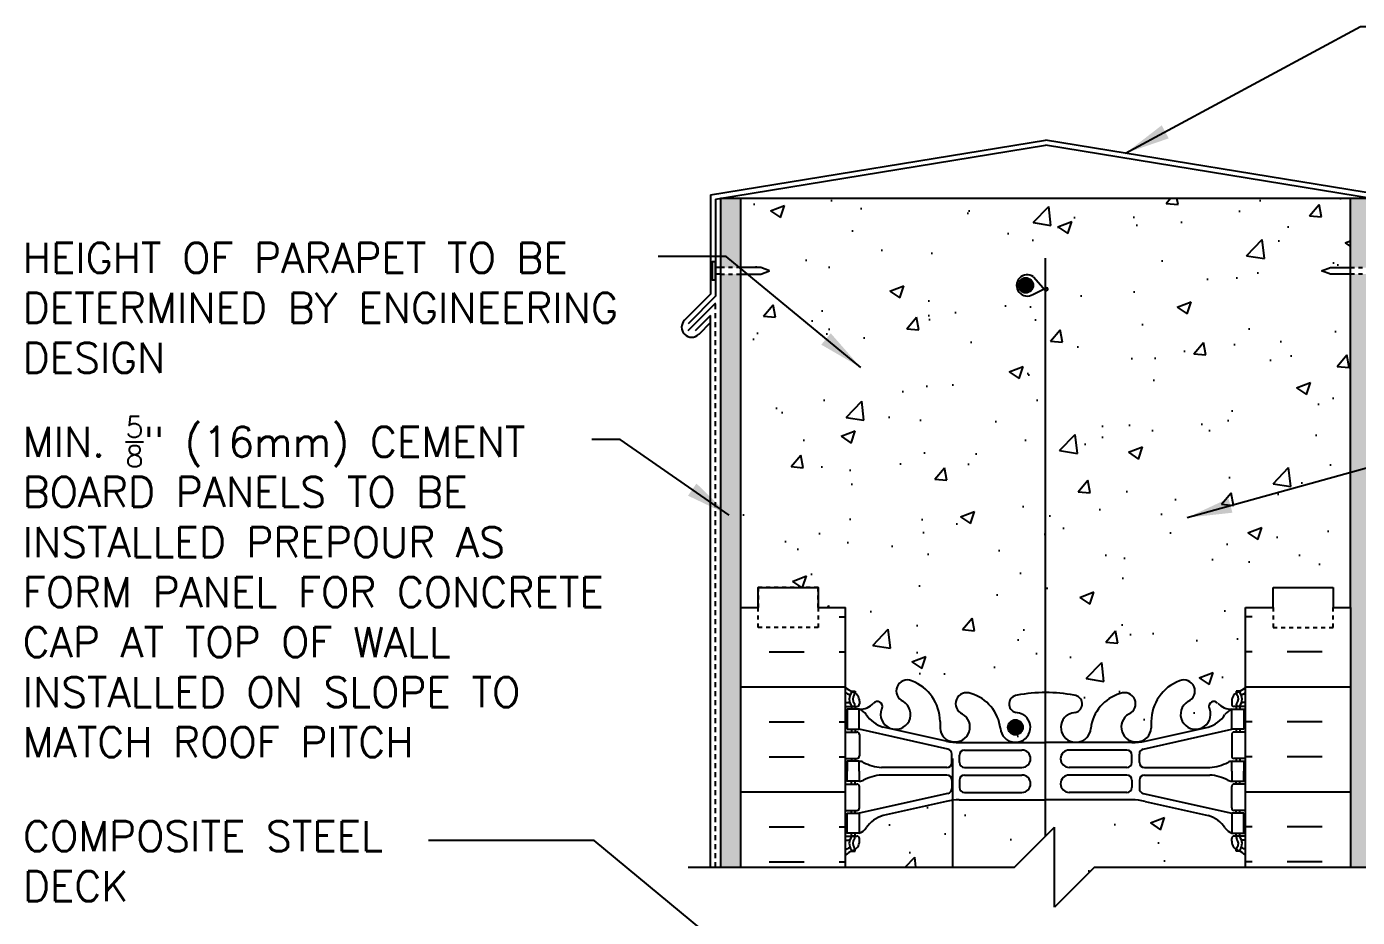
# Model space of a CAD drawing. Header units: inches. Extents: x 231.4 to 286, y 223.8 to 307.6.
# Drawn here: x 233.23 to 266.5, y 284.88 to 307.15 of the extents above; entities that cross this region are included whole.
import ezdxf

# ---------------------------------------------------------------- set-up
doc = ezdxf.new("R2010")
doc.units = ezdxf.units.IN
doc.header["$LTSCALE"] = 0.5
doc.header["$MEASUREMENT"] = 0
doc.linetypes.add('DASHED2', pattern=[0.375, 0.25, -0.125])
doc.linetypes.add('HIDDEN2', pattern=[0.1875, 0.125, -0.0625])
for name, color, linetype in [('HATCH', 12, 'Continuous'), ('line25', 2, 'Continuous'), ('LINE3', 3, 'Continuous'), ('LINE50', 5, 'Continuous'), ('LINE9', 9, 'Continuous'), ('TEXT', 4, 'Continuous'), ('Web_Edge', 9, 'Continuous')]:
    doc.layers.add(name, color=color, linetype=linetype)
doc.styles.add('DIM', font='romans.shx', dxfattribs={"width": 0.7})
doc.styles.add('ROMANS', font='romans.shx', dxfattribs={"height": 1.125})
doc.styles.get("Standard").update_dxf_attribs({"font": 'romans.shx', "height": 1.125})
doc.dimstyles.new('ext', dxfattribs={"dimscale": 12, "dimtxt": 0.09375, "dimasz": 0.09375, "dimexe": 0.09375, "dimexo": 0.0625, "dimgap": 0.0625, "dimtad": 0, "dimjust": 1, "dimdec": 1, "dimzin": 3, "dimdsep": 46, "dimlunit": 4, "dimtxsty": 'DIM', "dimcen": 0.09, "dimdle": 0.09375, "dimclrt": 4, "dimadec": 0, "dimazin": 0, "dimtfac": 1, "dimtdec": 1, "dimtmove": 2, "dimatfit": 3, "dimfxl": 1, "dimfrac": 2, "dimtolj": 1, "dimtzin": 0, "dimarcsym": 0})
doc.dimstyles.new('ext_12', dxfattribs={"dimscale": 12, "dimtxt": 0.09375, "dimasz": 0.09375, "dimexe": 0.09375, "dimexo": 0.0625, "dimgap": 0.0625, "dimtad": 1, "dimdec": 1, "dimzin": 3, "dimdsep": 46, "dimlunit": 4, "dimtxsty": 'DIM', "dimcen": 0.09, "dimdle": 0.09375, "dimclrt": 4, "dimadec": 0, "dimazin": 0, "dimtfac": 1, "dimtdec": 1, "dimtmove": 2, "dimatfit": 3, "dimfxl": 1, "dimfrac": 2, "dimtolj": 1, "dimtzin": 0, "dimarcsym": 0})

msp = doc.modelspace()

# ---------------------------------------------------------------- hatches: boundary and pattern name
at = {"layer": 'HATCH'}
h = msp.add_hatch(dxfattribs=at)
h.set_pattern_fill('AR-SAND', color=256, scale=0.25, style=0)
h.set_pattern_definition([(37.5, (250.86382, 291.85052), (-0.0157483, 0.481706), [0, -0.38, 0, -0.425, 0, -0.40625]), (7.5, (250.8638, 291.8505), (0.442444, 0.705537), [0, -0.205, 0, -0.3425, 0, -0.13125]), (327.5, (250.5563, 291.85052), (0.7785355, 0.001415), [0, -0.125, 0, -0.45, 0, -0.5875]), (317.5, (250.5563, 291.8505), (0.751532, 0.219419), [0, -0.0625, 0, -0.295, 0, -0.3375])])
h.paths.add_polyline_path([(251.081, 292.63), (251.081, 300.96), (251.081, 300.96), (250.581, 300.96), (250.581, 286.133), (251.081, 286.133)])
h.paths.add_polyline_path([(251.081, 302.857), (250.581, 302.857), (250.581, 301.123), (251.081, 301.123)])
h.paths.add_polyline_path([(251.081, 283.63), (250.581, 283.63), (250.581, 274.13), (251.081, 274.13)])
h.paths.add_polyline_path([(251.081, 255.073), (251.081, 254.786), (250.581, 254.786), (250.581, 272.63), (250.816, 272.63), (251.081, 272.63)])
h = msp.add_hatch(dxfattribs=at)
h.set_pattern_fill('AR-CONC', color=256, scale=0.5)
h.set_pattern_definition([(50, (0, 0), (3.5863, -0.31376), [0.375, -4.125]), (355, (0, 0), (-0.693757, 3.76096), [0.3, -3.3]), (100.4514, (0.299, -0.026), (2.892544, 3.4472), [0.3187, -3.50571]), (46.1842, (0, 1), (5.336207, -0.827596), [0.5625, -6.1875]), (96.6356, (0.4447, 0.931), (4.67331, 4.87059), [0.47805, -5.25857]), (351.1842, (0, 1), (4.67331, 4.87059), [0.45, -4.95]), (21, (0.5, 0.75), (2.984535, -2.013094), [0.375, -4.125]), (326, (0.5, 0.75), (1.216577, 3.62575), [0.3, -3.3]), (71.4514, (0.7487, 0.5822), (4.201112, 1.612656), [0.3187, -3.50571]), (37.5, (0, 0), (0.0607993, 1.6644693), [0, -3.26, 0, -3.35, 0, -3.3125]), (7.5, (0, 0), (1.315348, 1.9720586), [0, -1.91, 0, -3.185, 0, -1.2625]), (327.5, (-1.115, 0), (2.669112, -0.1127744), [0, -1.25, 0, -3.9, 0, -5.175]), (317.5, (-1.615, 0), (2.915931, 0.500525), [0, -1.625, 0, -2.59, 0, -3.675])])
h.paths.add_polyline_path([(265.83, 300.96), (265.607, 301.041), (265.831, 301.123), (266.331, 301.123), (266.331, 302.857), (251.081, 302.857), (251.081, 301.123), (251.582, 301.123), (251.806, 301.041), (251.582, 300.96), (251.081, 300.96), (251.081, 292.63), (251.519, 292.63), (251.519, 293.13), (253.019, 293.13), (253.019, 292.63), (253.706, 292.63), (253.706, 290.63, 0.088416), (253.852, 290.533), (253.942, 290.533), (253.942, 290.491, -0.249069), (254.052, 290.284), (254.052, 290.216, -0.414214), (253.99, 290.154), (253.942, 290.154), (253.942, 290.084), (254.047, 290.084, 0.231736), (254.405, 290.235, -0.8344), (254.617, 290.109), (254.605, 290.088, 2.155404), (255.143, 290.282, -1), (255.357, 290.794, -0.311223), (256.066, 289.778), (256.066, 289.613, 1.661382), (256.627, 289.965, -1), (256.84, 290.476, -0.30095), (257.576, 289.604, 1.661382), (258.138, 289.957, 0.055617), (257.958, 290.002, -0.843243), (257.993, 290.435, -0.047544), (258.706, 290.5, -0.047544), (259.42, 290.435, -0.843243), (259.455, 290.002, 0.055617), (259.275, 289.957, 1.661382), (259.836, 289.604, -0.30095), (260.573, 290.476, -1), (260.786, 289.965, 1.661382), (261.347, 289.613), (261.347, 289.778, -0.311223), (262.056, 290.794, -1), (262.269, 290.282, 2.155404), (262.808, 290.088), (262.796, 290.109, -0.834375), (263.008, 290.235, 0.23174), (263.365, 290.084), (263.47, 290.084), (263.47, 290.154), (263.423, 290.154, -0.414214), (263.36, 290.216), (263.36, 290.284, -0.249069), (263.47, 290.491), (263.47, 290.533), (263.56, 290.533, 0.08841), (263.706, 290.63), (263.706, 292.63), (264.394, 292.63), (264.394, 293.13), (265.894, 293.13), (265.894, 292.63), (266.331, 292.63), (266.331, 300.96)])
h.paths.add_polyline_path([(258.402, 300.896), (258.665, 300.593), (258.699, 300.61, -2.114532), (258.699, 300.553), (258.665, 300.593), (258.383, 300.449, -1.846412)], flags=16)
h.paths.add_polyline_path([(263.36, 286.851, -0.414214), (263.423, 286.914), (263.47, 286.914), (263.47, 286.984), (263.365, 286.984, -0.155529), (263.19, 287.118, 0.180914), (262.772, 287.429), (261.191, 287.782, 0.054974), (260.864, 287.818), (258.706, 287.818), (256.548, 287.818, 0.054974), (256.222, 287.782), (254.641, 287.429, 0.180914), (254.223, 287.118, -0.155529), (254.047, 286.984), (253.942, 286.984), (253.942, 286.914), (253.99, 286.914, -0.414214), (254.052, 286.851), (254.052, 286.784, -0.249069), (253.942, 286.577), (253.942, 286.535), (253.852, 286.535, 0.088416), (253.706, 286.438), (253.706, 286.133), (257.925, 286.133), (258.925, 287.133), (258.925, 285.133), (259.925, 286.133), (263.706, 286.133), (263.706, 286.438, 0.08841), (263.56, 286.535), (263.47, 286.535), (263.47, 286.577, -0.249069), (263.36, 286.784)])
h.paths.add_polyline_path([(263.706, 283.63), (259.925, 283.63), (258.925, 282.63), (258.925, 284.63), (257.925, 283.63), (253.706, 283.63), (253.706, 278.325, 0.088416), (253.852, 278.228), (253.942, 278.228), (253.942, 278.186, -0.249069), (254.052, 277.979), (254.052, 277.911, -0.414214), (253.99, 277.849), (253.942, 277.849), (253.942, 277.779), (254.047, 277.779, -0.155529), (254.223, 277.645, 0.180914), (254.641, 277.333), (256.222, 276.98, 0.054974), (256.548, 276.944), (258.706, 276.944), (260.864, 276.944, 0.054974), (261.191, 276.98), (262.772, 277.333, 0.180914), (263.19, 277.645, -0.155529), (263.365, 277.779), (263.47, 277.779), (263.47, 277.849), (263.423, 277.849, -0.414214), (263.36, 277.911), (263.36, 277.979, -0.249069), (263.47, 278.186), (263.47, 278.228), (263.56, 278.228, 0.08841), (263.706, 278.325)])
h.paths.add_polyline_path([(260.911, 274.13), (261.161, 274.13, -0.414214), (261.411, 273.88), (261.411, 272.88, 0.414214), (261.661, 272.63), (261.725, 272.63), (261.725, 274.13), (261.768, 274.13, -0.229794), (261.347, 274.985), (261.347, 275.15, 1.661382), (260.786, 274.797, -1), (260.573, 274.286, -0.30095), (259.836, 275.159, 1.661382), (259.275, 274.806, 0.055617), (259.455, 274.76, -0.843243), (259.42, 274.328, -0.047544), (258.706, 274.263, -0.047544), (257.993, 274.328, -0.843243), (257.958, 274.76, 0.055617), (258.138, 274.806, 1.661382), (257.576, 275.159, -0.30095), (256.84, 274.286, -1), (256.627, 274.797, 1.661382), (256.066, 275.15), (256.066, 274.985, -0.229794), (255.645, 274.13), (255.687, 274.13), (255.687, 272.63), (255.752, 272.63, 0.414214), (256.002, 272.88), (256.002, 273.88, -0.414214), (256.252, 274.13), (256.502, 274.13), (256.502, 272.219, -0.115998), (256.62, 272.113, -0.520567), (257.473, 272.113, -0.520567), (258.461, 272.113, -0.520567), (259.249, 272.113, -0.520567), (260.134, 272.113, -0.506879), (260.911, 272.13)])
h.paths.add_polyline_path([(254.605, 274.675), (254.617, 274.653, -0.834375), (254.405, 274.528, 0.23174), (254.047, 274.679), (253.942, 274.679), (253.942, 274.609), (253.99, 274.609, -0.414214), (254.052, 274.546), (254.052, 274.479, -0.249069), (253.942, 274.272), (253.942, 274.23), (253.852, 274.23, 0.088416), (253.706, 274.133), (253.706, 274.13), (254.99, 274.13, -0.400391), (255.143, 274.48, 2.155404)])
h.paths.add_polyline_path([(263.47, 274.272, -0.249069), (263.36, 274.479), (263.36, 274.546, -0.414214), (263.423, 274.609), (263.47, 274.609), (263.47, 274.679), (263.365, 274.679, 0.231736), (263.008, 274.528, -0.8344), (262.796, 274.653), (262.808, 274.675, 2.155404), (262.269, 274.48, -0.400391), (262.423, 274.13), (263.706, 274.13), (263.706, 274.133, 0.08841), (263.56, 274.23), (263.47, 274.23)])
h.paths.add_polyline_path([(261.675, 272.13), (260.911, 272.13, 0.506879), (260.134, 272.113, 0.520567), (259.249, 272.113, 0.520567), (258.461, 272.113, 0.520567), (257.473, 272.113, 0.520567), (256.62, 272.113, 0.115998), (256.502, 272.219), (256.502, 272.13), (255.738, 272.13), (255.738, 270.054, -0.200322), (256.066, 269.28), (256.066, 269.115, 1.661382), (256.627, 269.468, -1), (256.84, 269.979, -0.30095), (257.576, 269.107, 1.661382), (258.138, 269.459, 0.055617), (257.958, 269.505, -0.843243), (257.993, 269.937, -0.047544), (258.706, 270.002, -0.047544), (259.42, 269.937, -0.843243), (259.455, 269.505, 0.055617), (259.275, 269.459, 1.661382), (259.836, 269.107, -0.30095), (260.573, 269.979, -1), (260.786, 269.468, 1.661382), (261.347, 269.115), (261.347, 269.28, -0.20032), (261.675, 270.054)])
h.paths.add_polyline_path([(255.238, 272.13), (253.738, 272.13), (253.738, 270.63), (253.706, 270.63), (253.706, 270.133, 0.088416), (253.852, 270.035), (253.942, 270.035), (253.942, 269.994, -0.249069), (254.052, 269.786), (254.052, 269.719, -0.414214), (253.99, 269.656), (253.942, 269.656), (253.942, 269.586), (254.047, 269.586, 0.231736), (254.405, 269.737, -0.8344), (254.617, 269.612), (254.605, 269.591, 0.831445), (255.238, 269.212), (255.238, 269.708, 0.081597), (255.143, 269.785, -0.800445), (255.238, 270.317)])
h.paths.add_polyline_path([(263.706, 270.63), (263.675, 270.63), (263.675, 272.13), (262.175, 272.13), (262.175, 270.317, -0.800457), (262.269, 269.785, 0.081606), (262.175, 269.708), (262.175, 269.212, 0.831459), (262.808, 269.591), (262.796, 269.612, -0.834375), (263.008, 269.737, 0.23174), (263.365, 269.586), (263.47, 269.586), (263.47, 269.656), (263.423, 269.656, -0.414214), (263.36, 269.719), (263.36, 269.786, -0.249069), (263.47, 269.994), (263.47, 270.035), (263.56, 270.035, 0.08841), (263.706, 270.133)])
h.paths.add_polyline_path([(263.706, 265.94, 0.08841), (263.56, 266.038), (263.47, 266.038), (263.47, 266.079, -0.249069), (263.36, 266.286), (263.36, 266.354, -0.414214), (263.423, 266.416), (263.47, 266.416), (263.47, 266.486), (263.365, 266.486, -0.155529), (263.19, 266.62, 0.180914), (262.772, 266.932), (261.191, 267.285, 0.054974), (260.864, 267.321), (258.706, 267.321), (256.548, 267.321, 0.054974), (256.222, 267.285), (254.641, 266.932, 0.180914), (254.223, 266.62, -0.155529), (254.047, 266.486), (253.942, 266.486), (253.942, 266.416), (253.99, 266.416, -0.414214), (254.052, 266.354), (254.052, 266.286, -0.249069), (253.942, 266.079), (253.942, 266.038), (253.852, 266.038, 0.088416), (253.706, 265.94), (253.706, 260.325, 0.088416), (253.852, 260.228), (253.942, 260.228), (253.942, 260.186, -0.249069), (254.052, 259.979), (254.052, 259.911, -0.414214), (253.99, 259.849), (253.942, 259.849), (253.942, 259.779), (254.047, 259.779, -0.155529), (254.223, 259.645, 0.180914), (254.641, 259.333), (256.222, 258.98, 0.054974), (256.548, 258.944), (258.706, 258.944), (260.864, 258.944, 0.054974), (261.191, 258.98), (262.772, 259.333, 0.180914), (263.19, 259.645, -0.155529), (263.365, 259.779), (263.47, 259.779), (263.47, 259.849), (263.423, 259.849, -0.414214), (263.36, 259.911), (263.36, 259.979, -0.249069), (263.47, 260.186), (263.47, 260.228), (263.56, 260.228, 0.08841), (263.706, 260.325)])
h.paths.add_polyline_path([(263.706, 255.845), (263.706, 256.133, 0.08841), (263.56, 256.23), (263.47, 256.23), (263.47, 256.272, -0.249069), (263.36, 256.479), (263.36, 256.546, -0.414214), (263.423, 256.609), (263.47, 256.609), (263.47, 256.679), (263.365, 256.679, 0.231736), (263.008, 256.528, -0.8344), (262.796, 256.653), (262.808, 256.675, 2.155404), (262.269, 256.48, -1), (262.056, 255.969, -0.311223), (261.347, 256.985), (261.347, 257.15, 1.661382), (260.786, 256.797, -1), (260.573, 256.286, -0.30095), (259.836, 257.159, 1.661382), (259.275, 256.806, 0.055617), (259.455, 256.76, -0.843243), (259.42, 256.328, -0.047544), (258.706, 256.263, -0.047544), (257.993, 256.328, -0.843243), (257.958, 256.76, 0.055617), (258.138, 256.806, 1.661382), (257.576, 257.159, -0.30095), (256.84, 256.286, -1), (256.627, 256.797, 1.661382), (256.066, 257.15), (256.066, 256.985, -0.311223), (255.357, 255.969, -1), (255.143, 256.48, 2.155404), (254.605, 256.675), (254.617, 256.653, -0.834375), (254.405, 256.528, 0.23174), (254.047, 256.679), (253.942, 256.679), (253.942, 256.609), (253.99, 256.609, -0.414214), (254.052, 256.546), (254.052, 256.479, -0.249069), (253.942, 256.272), (253.942, 256.23), (253.852, 256.23, 0.088416), (253.706, 256.133), (253.706, 255.845), (253.706, 253.036), (255.321, 253.036), (255.321, 253.315), (255.548, 253.315), (255.548, 252.786), (255.548, 252.258), (255.447, 252.258, -0.286808), (256.066, 251.28), (256.066, 251.115, 1.661382), (256.627, 251.468, -1), (256.84, 251.979, -0.30095), (257.576, 251.107, 1.661382), (258.138, 251.459, 0.055617), (257.958, 251.505, -0.843243), (257.993, 251.937, -0.047544), (258.706, 252.002, -0.047544), (259.42, 251.937, -0.843243), (259.455, 251.505, 0.055617), (259.275, 251.459, 1.661382), (259.836, 251.107, -0.30095), (260.573, 251.979, -1), (260.786, 251.468, 1.661382), (261.347, 251.115), (261.347, 251.28, -0.286808), (261.966, 252.258), (261.865, 252.258), (261.865, 252.786), (261.865, 253.315), (262.092, 253.315), (262.092, 253.036), (263.706, 253.036)])
h.paths.add_polyline_path([(263.706, 252.536), (262.092, 252.536), (262.092, 252.308, -0.933253), (262.269, 251.785, 2.155404), (262.808, 251.591), (262.796, 251.612, -0.834375), (263.008, 251.737, 0.23174), (263.365, 251.586), (263.47, 251.586), (263.47, 251.656), (263.423, 251.656, -0.414214), (263.36, 251.719), (263.36, 251.786, -0.249069), (263.47, 251.994), (263.47, 252.035), (263.56, 252.035, 0.08841), (263.706, 252.133)], flags=17)
h.paths.add_polyline_path([(255.321, 252.308), (255.321, 252.536), (253.706, 252.536), (253.706, 252.133, 0.088416), (253.852, 252.035), (253.942, 252.035), (253.942, 251.994, -0.249069), (254.052, 251.786), (254.052, 251.719, -0.414214), (253.99, 251.656), (253.942, 251.656), (253.942, 251.586), (254.047, 251.586, 0.231736), (254.405, 251.737, -0.8344), (254.617, 251.612), (254.605, 251.591, 2.155404), (255.143, 251.785, -0.933238)], flags=17)
h.paths.add_polyline_path([(253.706, 255.845), (251.081, 254.786), (251.081, 253.036), (253.706, 253.036)])
h.paths.add_polyline_path([(253.706, 252.536), (251.081, 252.536), (251.081, 250.786), (253.706, 249.728)])
h.paths.add_polyline_path([(266.331, 254.786), (263.706, 255.845), (263.706, 253.036), (266.331, 253.036)])
h.paths.add_polyline_path([(266.331, 252.536), (263.706, 252.536), (263.706, 249.728), (266.331, 250.786)])
h.paths.add_polyline_path([(263.706, 247.94, 0.08841), (263.56, 248.038), (263.47, 248.038), (263.47, 248.079, -0.249069), (263.36, 248.286), (263.36, 248.354, -0.414214), (263.423, 248.416), (263.47, 248.416), (263.47, 248.486), (263.365, 248.486, -0.155529), (263.19, 248.62, 0.180914), (262.772, 248.932), (261.191, 249.285, 0.054974), (260.864, 249.321), (258.706, 249.321), (256.548, 249.321, 0.054974), (256.222, 249.285), (254.641, 248.932, 0.180914), (254.223, 248.62, -0.155529), (254.047, 248.486), (253.942, 248.486), (253.942, 248.416), (253.99, 248.416, -0.414214), (254.052, 248.354), (254.052, 248.286, -0.249069), (253.942, 248.079), (253.942, 248.038), (253.852, 248.038, 0.088416), (253.706, 247.94), (253.706, 245.073), (257.706, 245.073), (258.706, 246.073), (258.706, 245.073), (258.706, 244.073), (259.706, 245.073), (263.706, 245.073)])
h = msp.add_hatch(dxfattribs=at)
h.set_pattern_fill('AR-SAND', color=256, scale=0.25, style=0)
h.set_pattern_definition([(37.5, (266.56853, 301.7748), (-0.0157483, 0.481706), [0, -0.38, 0, -0.425, 0, -0.40625]), (7.5, (266.56853, 301.7748), (0.442444, 0.7055365), [0, -0.205, 0, -0.3425, 0, -0.13125]), (327.5, (266.26103, 301.7748), (0.7785355, 0.0014148), [0, -0.125, 0, -0.45, 0, -0.5875]), (317.5, (266.26103, 301.7748), (0.751532, 0.219419), [0, -0.0625, 0, -0.295, 0, -0.3375])])
h.paths.add_polyline_path([(266.831, 302.857), (266.331, 302.857), (266.331, 301.123), (266.831, 301.123)])
h.paths.add_polyline_path([(266.831, 300.96), (266.331, 300.96), (266.331, 292.63), (266.331, 286.133), (266.831, 286.133)])
h.paths.add_polyline_path([(266.831, 283.63), (266.331, 283.63), (266.331, 274.13), (266.831, 274.13)])
h.paths.add_polyline_path([(266.331, 255.073), (266.331, 254.786), (266.831, 254.786), (266.831, 272.63), (266.597, 272.63), (266.331, 272.63)])
h = msp.add_hatch(dxfattribs=at)
h.set_pattern_fill('INSUL', color=256, scale=7, style=0)
h.set_pattern_definition([(0, (-2672.4552, 689.6396), (0, -2.625), []), (0, (-2672.4552, 688.7646), (0, -2.625), [0.875, -0.875]), (0, (-2672.4552, 687.8896), (0, -2.625), [0.875, -0.875])])
h.paths.add_polyline_path([(251.081, 286.13), (253.706, 286.13), (253.706, 292.63), (253.019, 292.63), (253.019, 292.13), (251.519, 292.13), (251.519, 292.63), (251.081, 292.63)])
h = msp.add_hatch(dxfattribs=at)
h.set_pattern_fill('INSUL', color=256, scale=7, style=0)
h.set_pattern_definition([(180, (3189.868, 689.6396), (0, -2.625), []), (180, (3189.868, 688.7646), (0, -2.625), [0.875, -0.875]), (180, (3189.868, 687.8896), (0, -2.625), [0.875, -0.875])])
h.paths.add_polyline_path([(263.706, 286.13), (266.331, 286.13), (266.331, 292.63), (265.894, 292.63), (265.894, 292.13), (264.394, 292.13), (264.394, 292.63), (263.706, 292.63)])
at = {"layer": 'LINE3'}
msp.add_hatch(color=256, dxfattribs=at).paths.add_polyline_path([(258.397, 300.68, 1), (258.022, 300.68, 1)])
h = msp.add_hatch(color=256, dxfattribs=at)
h.paths.add_polyline_path([(258.135, 289.666, 0.831395), (257.766, 289.666)])
h.paths.add_polyline_path([(258.138, 289.632, 0.045935), (258.135, 289.666), (257.766, 289.666, 0.045935), (257.763, 289.632, 1)])

# ---------------------------------------------------------------- linework, layer by layer
at = {"layer": 'HATCH', "color": 6}
for p, q in [((250.331, 302.942), (258.706, 304.31)), ((267.081, 302.942), (258.706, 304.31)), ((250.331, 302.942), (250.331, 300.46)), ((250.331, 300.46), (249.68, 299.808)), ((250.331, 299.93), (249.945, 299.543)), ((250.331, 299.753), (250.033, 299.455))]:
    msp.add_line(p, q, dxfattribs=at)
at = {"layer": 'HATCH'}
for p, q in [((250.456, 302.836), (258.706, 304.183)), ((266.956, 302.836), (258.706, 304.183)), ((250.456, 302.836), (250.456, 300.408)), ((250.581, 301.123), (250.456, 301.123)), ((250.581, 300.96), (250.456, 300.96)), ((250.456, 300.232), (249.765, 299.541)), ((250.456, 300.408), (249.768, 299.72)), ((250.331, 286.133), (250.331, 299.93))]:
    msp.add_line(p, q, dxfattribs=at)
at = {"layer": 'HATCH', "linetype": 'HIDDEN2'}
for p, q in [((251.081, 301.123), (250.581, 301.123)), ((266.331, 301.123), (266.831, 301.123)), ((250.581, 300.96), (251.081, 300.96)), ((266.831, 300.96), (266.331, 300.96))]:
    msp.add_line(p, q, dxfattribs=at)
at = {"layer": 'HATCH', "linetype": 'Continuous'}
for p, q in [((251.582, 301.123), (251.081, 301.123)), ((251.806, 301.041), (251.582, 301.123)), ((265.607, 301.041), (265.831, 301.123)), ((265.831, 301.123), (266.331, 301.123)), ((251.081, 300.96), (251.582, 300.96)), ((251.582, 300.96), (251.806, 301.041)), ((265.83, 300.96), (265.607, 301.041)), ((266.331, 300.96), (265.83, 300.96))]:
    msp.add_line(p, q, dxfattribs=at)
at = {"layer": 'HATCH'}
msp.add_lwpolyline([(250.456, 300.814), (250.456, 301.269), (250.372, 301.269), (250.372, 300.814)], close=True, dxfattribs=at)
at = {"layer": 'HATCH', "color": 6}
msp.add_arc((249.856, 299.632), 0.25, 135, 315, dxfattribs=at)
at = {"layer": 'line25'}
for p, q in [((251.081, 302.857), (251.081, 292.63)), ((251.081, 302.857), (266.331, 302.857)), ((266.331, 292.63), (266.331, 302.857)), ((258.402, 300.896), (258.699, 300.553)), ((258.387, 300.451), (258.699, 300.61)), ((253.706, 286.133), (253.706, 292.63)), ((263.706, 286.133), (263.706, 292.63))]:
    msp.add_line(p, q, dxfattribs=at)
for centre, radius, start, end in [((258.247, 300.679), 0.267, 54.3831, 302.2172), ((258.723, 300.582), 0.0369, 230.6206, 129.3794)]:
    msp.add_arc(centre, radius, start, end, dxfattribs=at)
at = {"layer": 'LINE3'}
for p, q in [((258.699, 286.907), (258.699, 301.357)), ((256.389, 286.13), (256.389, 288.85))]:
    msp.add_line(p, q, dxfattribs=at)
for centre in [(258.209, 300.68), (257.95, 289.632)]:
    msp.add_circle(centre, 0.188, dxfattribs=at)
at = {"layer": 'LINE50', "color": 9, "linetype": 'DASHED2'}
msp.add_line((250.456, 286.133), (250.456, 300.232), dxfattribs=at)
at = {"layer": 'LINE50'}
for p, q in [((264.394, 292.63), (264.394, 293.13)), ((264.394, 293.13), (265.894, 293.13)), ((265.894, 293.13), (265.894, 292.63)), ((251.081, 292.63), (251.081, 286.133)), ((263.706, 292.63), (264.394, 292.63)), ((263.706, 292.63), (264.394, 292.63)), ((265.894, 292.63), (266.331, 292.63)), ((265.894, 292.63), (266.331, 292.63)), ((266.331, 292.63), (266.331, 286.133))]:
    msp.add_line(p, q, dxfattribs=at)
msp.add_lwpolyline([(251.081, 292.63), (251.519, 292.63), (251.519, 293.13), (253.019, 293.13), (253.019, 292.63), (253.706, 292.63)], dxfattribs=at)
at = {"layer": 'LINE9'}
for p, q in [((250.581, 302.857), (250.581, 286.133)), ((250.581, 302.857), (251.081, 302.857)), ((266.331, 302.857), (266.831, 302.857)), ((257.925, 286.133), (258.925, 287.133)), ((258.925, 285.133), (258.925, 287.133)), ((249.769, 286.133), (257.925, 286.133)), ((259.925, 286.133), (258.925, 285.133)), ((259.925, 286.133), (268.081, 286.133))]:
    msp.add_line(p, q, dxfattribs=at)
at = {"layer": 'LINE9', "linetype": 'DASHED2', "ltscale": 0.15}
for p, q in [((264.394, 292.63), (264.394, 292.63)), ((264.394, 292.63), (264.394, 292.13)), ((265.894, 292.13), (265.894, 292.63)), ((265.894, 292.63), (265.894, 292.63)), ((264.394, 292.13), (265.894, 292.13))]:
    msp.add_line(p, q, dxfattribs=at)
for points in [[(253.019, 292.63), (253.019, 292.63), (253.019, 293.13), (251.519, 293.13), (251.519, 292.63), (251.519, 292.63)], [(264.394, 292.63), (264.394, 292.63), (264.394, 293.13), (265.894, 293.13), (265.894, 292.63), (265.894, 292.63)], [(253.019, 292.63), (253.019, 292.63), (253.019, 292.13), (251.519, 292.13), (251.519, 292.63), (251.519, 292.63)]]:
    msp.add_lwpolyline(points, dxfattribs=at)
at = {"layer": 'Web_Edge'}
for p, q in [((253.852, 290.533), (253.942, 290.533)), ((253.942, 290.533), (253.942, 290.491)), ((263.56, 290.533), (263.47, 290.533)), ((263.47, 290.533), (263.47, 290.491)), ((253.706, 290.254), (253.784, 290.254)), ((253.706, 290.154), (253.99, 290.154)), ((253.852, 290.154), (253.852, 290.084)), ((253.942, 290.154), (253.942, 290.084)), ((254.052, 290.284), (254.052, 290.216)), ((263.36, 290.284), (263.36, 290.216)), ((263.706, 290.154), (263.423, 290.154)), ((263.47, 290.154), (263.47, 290.084)), ((263.56, 290.154), (263.56, 290.084)), ((263.706, 290.254), (263.629, 290.254)), ((254.605, 290.088), (254.617, 290.109)), ((262.808, 290.088), (262.796, 290.109)), ((253.706, 289.514), (253.99, 289.514)), ((253.852, 289.584), (253.852, 289.514)), ((253.942, 289.584), (253.942, 289.514)), ((256.265, 289.087), (254.047, 289.584)), ((256.222, 289.286), (254.641, 289.639)), ((256.066, 289.778), (256.066, 289.613)), ((261.148, 289.087), (263.365, 289.584)), ((261.191, 289.286), (262.772, 289.639)), ((261.347, 289.778), (261.347, 289.613)), ((263.706, 289.514), (263.423, 289.514)), ((263.47, 289.584), (263.47, 289.514)), ((263.56, 289.584), (263.56, 289.514)), ((254.052, 289.451), (254.052, 288.916)), ((256.548, 289.25), (258.706, 289.25)), ((260.864, 289.25), (258.706, 289.25)), ((263.36, 289.451), (263.36, 288.916)), ((253.706, 288.854), (253.99, 288.854)), ((253.852, 288.854), (253.852, 288.784)), ((253.942, 288.854), (253.942, 288.784)), ((256.363, 288.753), (256.363, 288.965)), ((256.55, 288.754), (256.55, 288.938)), ((256.675, 289.063), (258.115, 289.063)), ((260.738, 289.063), (259.298, 289.063)), ((260.863, 288.754), (260.863, 288.938)), ((261.05, 288.753), (261.05, 288.965)), ((263.706, 288.854), (263.423, 288.854)), ((263.47, 288.854), (263.47, 288.784)), ((263.56, 288.854), (263.56, 288.784)), ((256.238, 288.628), (254.6, 288.628)), ((256.675, 288.629), (258.115, 288.629)), ((260.738, 288.629), (259.298, 288.629)), ((261.175, 288.628), (262.813, 288.628)), ((253.706, 288.214), (253.99, 288.214)), ((253.852, 288.214), (253.852, 288.284)), ((253.942, 288.214), (253.942, 288.284)), ((254.052, 287.616), (254.052, 288.151)), ((256.238, 288.44), (254.6, 288.44)), ((256.363, 288.315), (256.363, 288.103)), ((256.55, 288.314), (256.55, 288.13)), ((256.675, 288.439), (258.115, 288.439)), ((260.738, 288.439), (259.298, 288.439)), ((260.863, 288.314), (260.863, 288.13)), ((261.05, 288.315), (261.05, 288.103)), ((261.175, 288.44), (262.813, 288.44)), ((263.36, 287.616), (263.36, 288.151)), ((263.706, 288.214), (263.423, 288.214)), ((263.47, 288.214), (263.47, 288.284)), ((263.56, 288.214), (263.56, 288.284)), ((256.265, 287.981), (254.047, 287.484)), ((256.548, 287.818), (258.706, 287.818)), ((256.675, 288.005), (258.115, 288.005)), ((260.864, 287.818), (258.706, 287.818)), ((260.738, 288.005), (259.298, 288.005)), ((261.148, 287.981), (263.365, 287.484)), ((253.706, 287.554), (253.99, 287.554)), ((253.852, 287.484), (253.852, 287.554)), ((253.942, 287.484), (253.942, 287.554)), ((256.222, 287.782), (254.641, 287.429)), ((261.191, 287.782), (262.772, 287.429)), ((263.706, 287.554), (263.423, 287.554)), ((263.47, 287.484), (263.47, 287.554)), ((263.56, 287.484), (263.56, 287.554)), ((253.706, 286.914), (253.99, 286.914)), ((253.706, 286.814), (253.784, 286.814)), ((253.852, 286.914), (253.852, 286.984)), ((253.942, 286.914), (253.942, 286.984)), ((254.052, 286.784), (254.052, 286.851)), ((263.36, 286.784), (263.36, 286.851)), ((263.706, 286.914), (263.423, 286.914)), ((263.47, 286.914), (263.47, 286.984)), ((263.56, 286.914), (263.56, 286.984)), ((263.706, 286.814), (263.629, 286.814)), ((253.852, 286.535), (253.942, 286.535)), ((253.942, 286.535), (253.942, 286.577)), ((263.47, 286.535), (263.47, 286.577)), ((263.56, 286.535), (263.47, 286.535))]:
    msp.add_line(p, q, dxfattribs=at)
for points in [[(253.747, 289.584), (254.047, 289.584), (254.047, 290.084), (253.747, 290.084)], [(263.665, 289.584), (263.365, 289.584), (263.365, 290.084), (263.665, 290.084)], [(253.747, 287.484), (254.047, 287.484), (254.047, 286.984), (253.747, 286.984)], [(263.665, 287.484), (263.365, 287.484), (263.365, 286.984), (263.665, 286.984)]]:
    msp.add_lwpolyline(points, close=True, dxfattribs=at)
for points in [[(254.047, 288.534), (254.047, 288.784), (253.747, 288.784), (253.747, 288.534)], [(254.047, 288.534), (254.047, 288.284), (253.747, 288.284), (253.747, 288.534)], [(263.365, 288.534), (263.365, 288.784), (263.665, 288.784), (263.665, 288.534)], [(263.365, 288.534), (263.365, 288.284), (263.665, 288.284), (263.665, 288.534)]]:
    msp.add_lwpolyline(points, dxfattribs=at)
for centre, radius, start, end in [((255.25, 290.538), 0.277, 67.32, 247.32), ((254.974, 289.771), 1.092, 0.3332, 69.4825), ((262.438, 289.771), 1.092, 110.5175, 179.6668), ((262.162, 290.538), 0.277, 292.68, 112.68), ((254.052, 290.991), 0.5, 226.2109, 250.5288), ((254.052, 290.991), 0.6, 234.7832, 245.0748), ((254.046, 290.338), 0.25, 140.1145, 222.4609), ((253.888, 290.469), 0.045, 321.448, 139.1879), ((253.802, 290.284), 0.25, 0, 70.5288), ((256.733, 290.221), 0.277, 67.32, 247.32), ((256.549, 289.484), 1.034, 6.6669, 73.6635), ((258.689, 286.722), 3.777, 89.7394, 100.6275), ((258.724, 286.722), 3.777, 79.3725, 90.2606), ((260.863, 289.484), 1.034, 106.3365, 173.3331), ((260.679, 290.221), 0.277, 292.68, 112.68), ((263.61, 290.284), 0.25, 109.4712, 180), ((263.524, 290.469), 0.045, 40.8121, 218.552), ((263.36, 290.991), 0.5, 289.4712, 313.7878), ((263.367, 290.338), 0.25, 317.5391, 39.8855), ((263.36, 290.991), 0.6, 294.9252, 305.2168), ((253.784, 290.274), 0.0196, 269.4032, 15.4901), ((253.79, 290.428), 0.021, 343.464, 63.9957), ((253.895, 290.2), 0.045, 222.4609, 42.4609), ((254.046, 290.338), 0.16, 140.0001, 222.4609), ((253.99, 290.216), 0.0625, 270, 0), ((254.072, 290.525), 0.441, 266.7976, 318.9873), ((254.499, 290.153), 0.125, 339.6243, 138.9873), ((254.956, 289.957), 0.375, 159.6243, 60.0685), ((258.012, 290.216), 0.22, 95.1835, 255.7396), ((259.4, 290.216), 0.22, 284.2604, 84.8165), ((262.456, 289.957), 0.375, 119.9315, 20.3757), ((262.913, 290.153), 0.125, 41.0127, 200.3757), ((263.341, 290.525), 0.441, 221.0127, 273.2024), ((263.423, 290.216), 0.0625, 180, 270), ((263.518, 290.2), 0.045, 137.5391, 317.5391), ((263.367, 290.338), 0.16, 317.5391, 39.9999), ((263.622, 290.428), 0.021, 116.0043, 196.536), ((263.628, 290.274), 0.0196, 164.5099, 270.5968), ((253.925, 289.741), 0.364, 34.9775, 70.3387), ((254.848, 290.353), 0.743, 212.7919, 253.8107), ((256.44, 289.64), 0.375, 184.2448, 60.0685), ((257.95, 289.632), 0.375, 184.2448, 60.0685), ((257.844, 289.176), 0.834, 69.3729, 82.1063), ((259.462, 289.632), 0.375, 119.9315, 355.7552), ((259.569, 289.176), 0.834, 97.8937, 110.6271), ((260.973, 289.64), 0.375, 119.9315, 355.7552), ((262.565, 290.353), 0.743, 286.1893, 327.2081), ((263.488, 289.741), 0.364, 109.6613, 145.0225), ((253.99, 289.451), 0.0625, 0, 90), ((263.423, 289.451), 0.0625, 90, 180), ((256.548, 290.75), 1.5, 257.4135, 270), ((260.864, 290.75), 1.5, 270, 282.5865), ((253.99, 288.916), 0.0625, 270, 0), ((256.238, 288.965), 0.125, 0, 77.3767), ((256.675, 288.938), 0.125, 90, 180), ((258.115, 288.846), 0.217, 270, 90), ((259.298, 288.846), 0.217, 90, 270), ((260.738, 288.938), 0.125, 0, 90), ((261.175, 288.965), 0.125, 102.6233, 180), ((263.423, 288.916), 0.0625, 180, 270), ((254.043, 288.565), 0.219, 60.4937, 88.92), ((254.689, 289.795), 1.17, 242.6365, 265.6505), ((256.238, 288.753), 0.125, 270, 0), ((256.675, 288.754), 0.125, 180, 270), ((260.738, 288.754), 0.125, 270, 360), ((261.175, 288.753), 0.125, 180, 270), ((262.724, 289.795), 1.17, 274.3495, 297.3635), ((263.37, 288.565), 0.219, 91.08, 119.5063), ((253.99, 288.151), 0.0625, 0, 90), ((254.043, 288.503), 0.219, 271.08, 299.5063), ((254.689, 287.273), 1.17, 94.3495, 117.3635), ((256.238, 288.315), 0.125, 0, 90), ((256.675, 288.314), 0.125, 90, 180), ((256.675, 288.13), 0.125, 180, 270), ((258.115, 288.222), 0.217, 270, 90), ((259.298, 288.222), 0.217, 90, 270), ((260.738, 288.314), 0.125, 0, 90), ((260.738, 288.13), 0.125, 270, 0), ((261.175, 288.315), 0.125, 90, 180), ((262.724, 287.273), 1.17, 62.6365, 85.6505), ((263.37, 288.503), 0.219, 240.4937, 268.92), ((263.423, 288.151), 0.0625, 90, 180), ((256.548, 286.318), 1.5, 90, 102.5865), ((256.238, 288.103), 0.125, 282.6233, 0), ((260.864, 286.318), 1.5, 77.4135, 90), ((261.175, 288.103), 0.125, 180, 257.3767), ((253.99, 287.616), 0.0625, 270, 0), ((263.423, 287.616), 0.0625, 180, 270), ((254.848, 286.715), 0.743, 106.1893, 147.2081), ((262.565, 286.715), 0.743, 32.7919, 73.8107), ((253.784, 286.794), 0.0196, 344.5099, 90.5968), ((254.046, 286.729), 0.25, 137.5391, 219.8855), ((253.895, 286.868), 0.045, 317.5391, 137.5391), ((254.046, 286.729), 0.16, 137.5391, 219.9999), ((253.99, 286.851), 0.0625, 360, 90), ((253.925, 287.327), 0.364, 289.6613, 325.0225), ((263.488, 287.327), 0.364, 214.9775, 250.3387), ((263.423, 286.851), 0.0625, 90, 180), ((263.518, 286.868), 0.045, 42.4609, 222.4609), ((263.367, 286.729), 0.16, 320.0001, 42.4609), ((263.367, 286.729), 0.25, 320.1145, 42.4609), ((263.628, 286.794), 0.0196, 89.4032, 195.4901), ((254.052, 286.077), 0.6, 114.9252, 125.2168), ((254.052, 286.077), 0.5, 109.4712, 133.7891), ((253.79, 286.64), 0.021, 296.0043, 16.536), ((253.888, 286.598), 0.045, 220.8121, 38.552), ((253.802, 286.784), 0.25, 289.4712, 360), ((263.61, 286.784), 0.25, 180, 250.5288), ((263.524, 286.598), 0.045, 141.448, 319.1879), ((263.36, 286.077), 0.5, 46.2122, 70.5288), ((263.622, 286.64), 0.021, 163.464, 243.9957), ((263.36, 286.077), 0.6, 54.7842, 65.0748)]:
    msp.add_arc(centre, radius, start, end, dxfattribs=at)
for points in [[(256.55, 288.759), (256.55, 288.933)], [(260.863, 288.759), (260.863, 288.933)], [(256.55, 288.309), (256.55, 288.135)], [(260.863, 288.309), (260.863, 288.135)]]:
    msp.add_open_spline(points, degree=1, dxfattribs=at)

# ---------------------------------------------------------------- texts
at = {"layer": 'TEXT', "char_height": 0.75, "width": 16.32923, "attachment_point": 4}
for s, insert in [('\\A1;HEIGHT OF PARAPET TO BE DETERMINED BY ENGINEERING DESIGN', (233.133, 300.117)), ('\\A1;MIN. {\\H0.7x;\\S5/8;\\H1.429x;"} (16mm) CEMENT BOARD PANELS TO BE INSTALLED PREPOUR AS FORM PANEL FOR CONCRETE CAP AT TOP OF WALL INSTALLED ON SLOPE TO MATCH ROOF PITCH', (233.133, 293.144))]:
    msp.add_mtext(s, dxfattribs=dict(at, insert=insert))
at = {"layer": 'TEXT', "insert": (233.14, 287.285), "char_height": 0.75, "width": 10.99211, "attachment_point": 1, "style": 'ROMANS'}
msp.add_mtext('COMPOSITE STEEL DECK', dxfattribs=at)

# ---------------------------------------------------------------- leaders
at = {"layer": 'TEXT'}
for points, dimstyle in [([(260.706, 303.983), (266.576, 307.147), (268.904, 307.147)], 'ext'), ([(254.084, 298.624), (250.716, 301.398), (249.019, 301.398)], 'ext'), ([(250.795, 294.931), (248.071, 296.827), (247.361, 296.827)], 'ext'), ([(262.244, 294.873), (268.692, 296.666), (270.088, 296.666)], 'ext'), ([(262.725, 274.13), (247.421, 286.806), (243.277, 286.806)], 'ext_12')]:
    msp.add_leader(points, dimstyle=dimstyle, override={"dimgap": 0.0625, "dimtad": 0}, dxfattribs=at)

doc.saveas('drawing.dxf')
